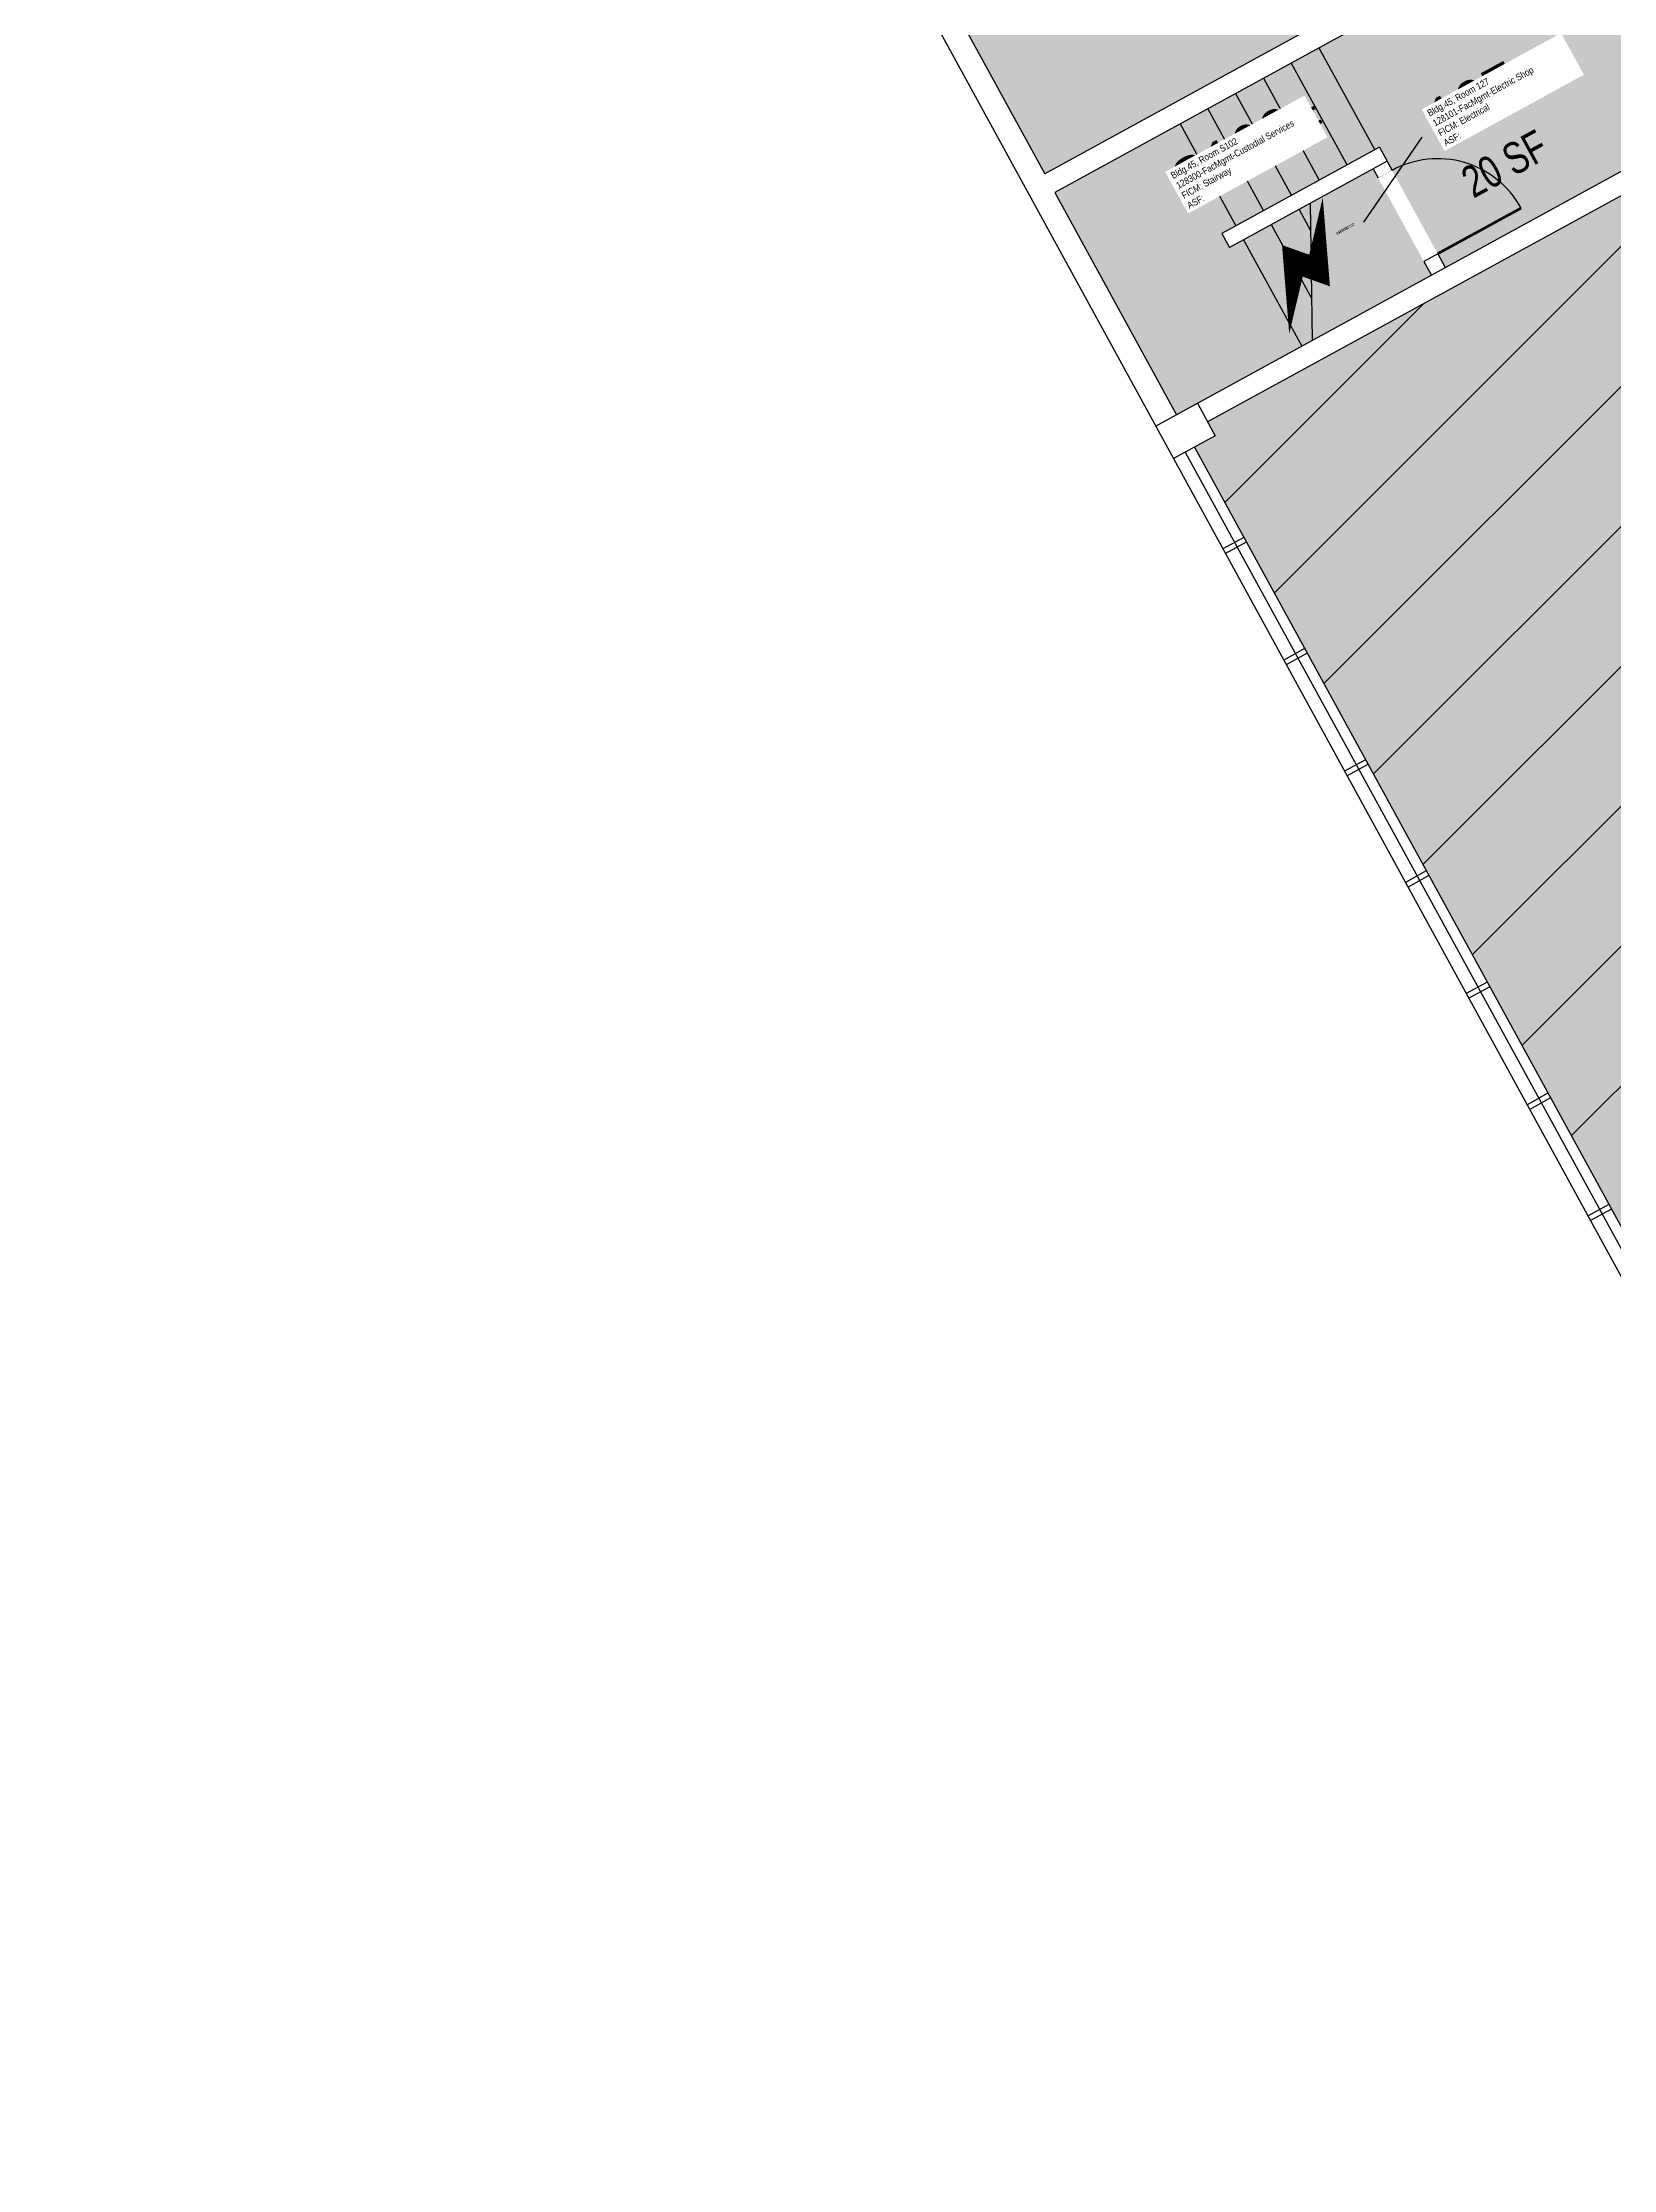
# Model space of a CAD drawing. Header units: inches. Extents: x 69222472 to 69224733, y 27667334 to 27670392.
# Drawn here: x 69222773 to 69223368, y 27667621 to 27668427 of the extents above; entities that cross this region are included whole.
import ezdxf
from ezdxf.enums import TextEntityAlignment as Align

# ---------------------------------------------------------------- set-up
doc = ezdxf.new("R2010")
doc.units = ezdxf.units.IN
doc.header["$LTSCALE"] = 10
doc.header["$MEASUREMENT"] = 0
doc.layers.get('0').update_dxf_attribs({"linetype": 'CONTINUOUS'})
for name, color, linetype in [('A-DOOR', 2, 'CONTINUOUS'), ('A-FLOR', 3, 'CONTINUOUS'), ('A-GLAZ', 1, 'CONTINUOUS'), ('A-IDEN-ICON', 4, 'CONTINUOUS'), ('A-IDEN-RNUM', 7, 'CONTINUOUS'), ('A-IDEN-SNUM', 4, 'CONTINUOUS'), ('A-IDEN-VNUM', 4, 'CONTINUOUS'), ('A-WALL', 5, 'CONTINUOUS'), ('AREA-TEXT', 3, 'CONTINUOUS'), ('Rooms-Capacity', 4, 'CONTINUOUS'), ('Rooms-Category-Color', 7, 'CONTINUOUS'), ('Rooms-College-Color', 7, 'CONTINUOUS'), ('Rooms-Department-Color', 7, 'CONTINUOUS'), ('Rooms-Division-Color', 7, 'CONTINUOUS'), ('Rooms-Information', 7, 'CONTINUOUS')]:
    doc.layers.add(name, color=color, linetype=linetype)
doc.styles.add('CP_AREA', font='arial.ttf', dxfattribs={"height": 15})
doc.styles.add('CP_ROOMSNUMBER', font='arial.ttf', dxfattribs={"height": 1})
doc.styles.add('CP_ROOMVNUMBER', font='arial.ttf', dxfattribs={"width": 0.85, "height": 0.075})

# ---------------------------------------------------------------- blocks, each defined once
blk = doc.blocks.new('CPELECT')
at = {"color": 0, "linetype": 'ByBlock'}
blk.add_lwpolyline([(0.0623, 0.0629, 0, 0.03, 0), (0.0105, -0.0168, 0.03, 0.03, 0), (-0.0105, 0.0068, 0.03, 0, 0), (-0.0623, -0.0729, 0.03, 0, 0)], format="xyseb", dxfattribs=at)

msp = doc.modelspace()

# ---------------------------------------------------------------- hatches: boundary and pattern name
at = {"layer": 'Rooms-Capacity'}
h = msp.add_hatch(dxfattribs=at)
h.set_pattern_fill('ANSI31', color=256, scale=300, style=0)
h.set_pattern_definition([(45, (0, 0), (-26.516504294, 26.516504294), [])])
h.paths.add_polyline_path([(69223389.39, 27667944.78), (69223397.28, 27667949.1), (69223399.69, 27667944.71), (69223501.42, 27668000.4), (69223603.16, 27668056.09), (69223583.95, 27668091.18), (69223511.92, 27668222.76), (69223439.9, 27668354.34), (69223417.83, 27668394.65), (69223214.36, 27668283.28), (69223217.23, 27668278.04), (69223209.33, 27668273.72)])
at = {"layer": 'Rooms-Category-Color', "true_color": 0xadadad}
for points in [[(69224024.05, 27670076.26), (69223908.26, 27670012.88), (69223862.14, 27670097.12), (69223821.83, 27670075.06), (69223777.93, 27670051.03), (69223824.03, 27669966.82), (69222939.76, 27669482.79), (69222773.03, 27669391.52), (69222794.17, 27669352.89), (69222797.06, 27669347.62), (69222795.3, 27669346.66), (69222817.37, 27669306.35), (69222902.46, 27669352.92), (69223374.93, 27668489.77), (69223258.3, 27668425.93), (69223279.45, 27668387.3), (69223304.39, 27668341.72), (69223421.02, 27668405.57), (69223809.01, 27667696.77), (69223850.28, 27667621.36), (69223933.69, 27667667.02), (69223458.33, 27668535.43), (69222985.86, 27669398.58), (69224070.12, 27669992.08)], [(69223258.3, 27668425.93), (69223156.51, 27668370.22), (69223202.61, 27668286.01), (69223244.71, 27668309.05), (69223222.64, 27668349.37), (69223219.76, 27668354.63), (69223279.45, 27668387.3)], [(69223277.06, 27668379.16), (69223222.64, 27668349.37), (69223244.71, 27668309.05), (69223299.13, 27668338.84)]]:
    msp.add_hatch(color=253, dxfattribs=at).paths.add_polyline_path(points)
at = {"layer": 'Rooms-Category-Color', "true_color": 0xfa9ba3}
msp.add_hatch(color=241, dxfattribs=at).paths.add_polyline_path([(69223163.49, 27668590.64), (69223073.18, 27668541.2), (69223076.06, 27668535.94), (69223068.16, 27668531.61), (69223152.65, 27668377.27), (69223250.86, 27668431.03)])
at = {"layer": 'Rooms-Category-Color', "true_color": 0xffff64}
msp.add_hatch(color=51, dxfattribs=at).paths.add_polyline_path([(69223389.39, 27667944.78), (69223397.28, 27667949.1), (69223399.69, 27667944.71), (69223501.42, 27668000.4), (69223603.16, 27668056.09), (69223583.95, 27668091.18), (69223511.92, 27668222.76), (69223439.9, 27668354.34), (69223417.83, 27668394.65), (69223214.36, 27668283.28), (69223217.23, 27668278.04), (69223209.33, 27668273.72)])
at = {"layer": 'Rooms-College-Color', "true_color": 0xadadad}
for points in [[(69224024.05, 27670076.26), (69223908.26, 27670012.88), (69223862.14, 27670097.12), (69223821.83, 27670075.06), (69223777.93, 27670051.03), (69223824.03, 27669966.82), (69222939.76, 27669482.79), (69222773.03, 27669391.52), (69222794.17, 27669352.89), (69222797.06, 27669347.62), (69222795.3, 27669346.66), (69222817.37, 27669306.35), (69222902.46, 27669352.92), (69223374.93, 27668489.77), (69223258.3, 27668425.93), (69223279.45, 27668387.3), (69223304.39, 27668341.72), (69223421.02, 27668405.57), (69223809.01, 27667696.77), (69223850.28, 27667621.36), (69223933.69, 27667667.02), (69223458.33, 27668535.43), (69222985.86, 27669398.58), (69224070.12, 27669992.08)], [(69223258.3, 27668425.93), (69223156.51, 27668370.22), (69223202.61, 27668286.01), (69223244.71, 27668309.05), (69223222.64, 27668349.37), (69223219.76, 27668354.63), (69223279.45, 27668387.3)], [(69223277.06, 27668379.16), (69223222.64, 27668349.37), (69223244.71, 27668309.05), (69223299.13, 27668338.84)]]:
    msp.add_hatch(color=253, dxfattribs=at).paths.add_polyline_path(points)
at = {"layer": 'Rooms-College-Color', "true_color": 0xb2d6e9}
msp.add_hatch(color=254, dxfattribs=at).paths.add_polyline_path([(69223163.49, 27668590.64), (69223073.18, 27668541.2), (69223076.06, 27668535.94), (69223068.16, 27668531.61), (69223152.65, 27668377.27), (69223250.86, 27668431.03)])
at = {"layer": 'Rooms-College-Color', "true_color": 0xffff64}
msp.add_hatch(color=51, dxfattribs=at).paths.add_polyline_path([(69223389.39, 27667944.78), (69223397.28, 27667949.1), (69223399.69, 27667944.71), (69223501.42, 27668000.4), (69223603.16, 27668056.09), (69223583.95, 27668091.18), (69223511.92, 27668222.76), (69223439.9, 27668354.34), (69223417.83, 27668394.65), (69223214.36, 27668283.28), (69223217.23, 27668278.04), (69223209.33, 27668273.72)])
at = {"layer": 'Rooms-Department-Color', "true_color": 0xacacac}
for points in [[(69224024.05, 27670076.26), (69223908.26, 27670012.88), (69223862.14, 27670097.12), (69223821.83, 27670075.06), (69223777.93, 27670051.03), (69223824.03, 27669966.82), (69222939.76, 27669482.79), (69222773.03, 27669391.52), (69222794.17, 27669352.89), (69222797.06, 27669347.62), (69222795.3, 27669346.66), (69222817.37, 27669306.35), (69222902.46, 27669352.92), (69223374.93, 27668489.77), (69223258.3, 27668425.93), (69223279.45, 27668387.3), (69223304.39, 27668341.72), (69223421.02, 27668405.57), (69223809.01, 27667696.77), (69223850.28, 27667621.36), (69223933.69, 27667667.02), (69223458.33, 27668535.43), (69222985.86, 27669398.58), (69224070.12, 27669992.08)], [(69223258.3, 27668425.93), (69223156.51, 27668370.22), (69223202.61, 27668286.01), (69223244.71, 27668309.05), (69223222.64, 27668349.37), (69223219.76, 27668354.63), (69223279.45, 27668387.3)], [(69223277.06, 27668379.16), (69223222.64, 27668349.37), (69223244.71, 27668309.05), (69223299.13, 27668338.84)]]:
    msp.add_hatch(color=253, dxfattribs=at).paths.add_polyline_path(points)
at = {"layer": 'Rooms-Department-Color', "true_color": 0xb2d6e9}
for points in [[(69223163.49, 27668590.64), (69223073.18, 27668541.2), (69223076.06, 27668535.94), (69223068.16, 27668531.61), (69223152.65, 27668377.27), (69223250.86, 27668431.03)], [(69223389.39, 27667944.78), (69223397.28, 27667949.1), (69223399.69, 27667944.71), (69223501.42, 27668000.4), (69223603.16, 27668056.09), (69223583.95, 27668091.18), (69223511.92, 27668222.76), (69223439.9, 27668354.34), (69223417.83, 27668394.65), (69223214.36, 27668283.28), (69223217.23, 27668278.04), (69223209.33, 27668273.72)]]:
    msp.add_hatch(color=254, dxfattribs=at).paths.add_polyline_path(points)
at = {"layer": 'Rooms-Division-Color', "true_color": 0xadadad}
for points in [[(69224024.05, 27670076.26), (69223908.26, 27670012.88), (69223862.14, 27670097.12), (69223821.83, 27670075.06), (69223777.93, 27670051.03), (69223824.03, 27669966.82), (69222939.76, 27669482.79), (69222773.03, 27669391.52), (69222794.17, 27669352.89), (69222797.06, 27669347.62), (69222795.3, 27669346.66), (69222817.37, 27669306.35), (69222902.46, 27669352.92), (69223374.93, 27668489.77), (69223258.3, 27668425.93), (69223279.45, 27668387.3), (69223304.39, 27668341.72), (69223421.02, 27668405.57), (69223809.01, 27667696.77), (69223850.28, 27667621.36), (69223933.69, 27667667.02), (69223458.33, 27668535.43), (69222985.86, 27669398.58), (69224070.12, 27669992.08)], [(69223258.3, 27668425.93), (69223156.51, 27668370.22), (69223202.61, 27668286.01), (69223244.71, 27668309.05), (69223222.64, 27668349.37), (69223219.76, 27668354.63), (69223279.45, 27668387.3)], [(69223277.06, 27668379.16), (69223222.64, 27668349.37), (69223244.71, 27668309.05), (69223299.13, 27668338.84)]]:
    msp.add_hatch(color=253, dxfattribs=at).paths.add_polyline_path(points)
at = {"layer": 'Rooms-Division-Color', "true_color": 0xb2d6e9}
for points in [[(69223163.49, 27668590.64), (69223073.18, 27668541.2), (69223076.06, 27668535.94), (69223068.16, 27668531.61), (69223152.65, 27668377.27), (69223250.86, 27668431.03)], [(69223389.39, 27667944.78), (69223397.28, 27667949.1), (69223399.69, 27667944.71), (69223501.42, 27668000.4), (69223603.16, 27668056.09), (69223583.95, 27668091.18), (69223511.92, 27668222.76), (69223439.9, 27668354.34), (69223417.83, 27668394.65), (69223214.36, 27668283.28), (69223217.23, 27668278.04), (69223209.33, 27668273.72)]]:
    msp.add_hatch(color=254, dxfattribs=at).paths.add_polyline_path(points)

# ---------------------------------------------------------------- linework, layer by layer
at = {"layer": 'A-DOOR', "const_width": 1}
msp.add_lwpolyline([(69223301.51, 27668346.99), (69223333.09, 27668364.27)], dxfattribs=at)
at = {"layer": 'A-DOOR'}
msp.add_arc((69223301.51, 27668346.99), 36, 28.69561, 118.69561, dxfattribs=at)
at = {"layer": 'A-FLOR'}
for p, q in [((69223256.54, 27668424.97), (69223277.69, 27668386.34)), ((69223235.49, 27668413.45), (69223256.64, 27668374.82)), ((69223246.02, 27668419.21), (69223267.16, 27668380.58)), ((69223224.96, 27668407.69), (69223246.11, 27668369.05)), ((69223203.91, 27668396.16), (69223225.06, 27668357.53)), ((69223214.44, 27668401.92), (69223235.58, 27668363.29)), ((69223248.99, 27668363.79), (69223253.35, 27668355.83)), ((69223253.2, 27668366.09), (69223253.97, 27668314.12)), ((69223238.46, 27668358.03), (69223253.73, 27668330.14)), ((69223227.94, 27668352.27), (69223250.01, 27668311.95))]:
    msp.add_line(p, q, dxfattribs=at)
at = {"layer": 'A-GLAZ'}
for p, q in [((69223201.44, 27668269.4), (69223381.49, 27667940.46)), ((69223205.83, 27668271.8), (69223385.88, 27667942.86)), ((69223209.33, 27668273.72), (69223389.39, 27667944.78))]:
    msp.add_line(p, q, dxfattribs=at)
at = {"layer": 'A-IDEN-VNUM'}
msp.add_line((69223295.48, 27668391.14), (69223273.37, 27668358.94), dxfattribs=at)
at = {"layer": 'A-WALL'}
for p, q in [((69223051.63, 27668543.08), (69223201.44, 27668269.4)), ((69223068.16, 27668531.61), (69223152.65, 27668377.27)), ((69223364.02, 27668492.97), (69223152.65, 27668377.27)), ((69223374.93, 27668489.77), (69223156.51, 27668370.22)), ((69223421.02, 27668405.57), (69223194.71, 27668281.69)), ((69223417.83, 27668394.65), (69223214.36, 27668283.28)), ((69223279.45, 27668387.3), (69223219.76, 27668354.63)), ((69223282.33, 27668382.04), (69223222.64, 27668349.37)), ((69223279.45, 27668387.3), (69223282.33, 27668382.04)), ((69223279.45, 27668387.3), (69223284.23, 27668378.57)), ((69223277.06, 27668379.16), (69223278.96, 27668375.68)), ((69223156.51, 27668370.22), (69223202.61, 27668286.01)), ((69223219.76, 27668354.63), (69223222.64, 27668349.37)), ((69223301.51, 27668346.99), (69223296.25, 27668344.11)), ((69223296.25, 27668344.11), (69223299.13, 27668338.84)), ((69223301.51, 27668346.99), (69223304.39, 27668341.72)), ((69223210.5, 27668290.33), (69223217.23, 27668278.04)), ((69223217.23, 27668278.04), (69223201.44, 27668269.4)), ((69223228.06, 27668239.51), (69223220.16, 27668235.19)), ((69223229.02, 27668237.75), (69223221.12, 27668233.43)), ((69223251.1, 27668197.41), (69223243.21, 27668193.09)), ((69223252.07, 27668195.65), (69223244.17, 27668191.33)), ((69223274.15, 27668155.3), (69223266.26, 27668150.98)), ((69223275.11, 27668153.54), (69223267.22, 27668149.22)), ((69223297.2, 27668113.2), (69223289.3, 27668108.88)), ((69223298.16, 27668111.44), (69223290.27, 27668107.12)), ((69223320.25, 27668071.09), (69223312.35, 27668066.77)), ((69223321.21, 27668069.34), (69223313.31, 27668065.01)), ((69223343.29, 27668028.99), (69223335.4, 27668024.67)), ((69223344.26, 27668027.23), (69223336.36, 27668022.91)), ((69223366.34, 27667986.88), (69223358.45, 27667982.56)), ((69223367.3, 27667985.13), (69223359.41, 27667980.8))]:
    msp.add_line(p, q, dxfattribs=at)
at = {"layer": 'A-WALL', "const_width": 0.06}
msp.add_lwpolyline([(69223284.23, 27668378.57), (69223278.96, 27668375.68)], dxfattribs=at)

# ---------------------------------------------------------------- block references
at = {"layer": 'A-IDEN-ICON', "xscale": 288, "yscale": 288, "zscale": 288, "rotation": 28.69561205766681}
msp.add_blockref('CPELECT', (69223250.93, 27668343.72), dxfattribs=at)

# ---------------------------------------------------------------- texts
at = {"layer": 'A-IDEN-RNUM', "style": 'CP_ROOMSNUMBER'}
for s, p in [('S102-00', (69223215.39, 27668379.04)), ('0127-00', (69223263.36, 27668354.13))]:
    msp.add_text(s, height=1, rotation=28.69561, dxfattribs=at).set_placement(p)
at = {"layer": 'A-IDEN-SNUM', "style": 'CP_ROOMSNUMBER'}
for s, p in [('0450S10200', (69223215.39, 27668379.04)), ('0450012700', (69223263.36, 27668354.13))]:
    msp.add_text(s, height=1, rotation=28.69561, dxfattribs=at).set_placement(p)
at = {"layer": 'A-IDEN-VNUM', "style": 'CP_ROOMVNUMBER', "width": 0.85}
for s, p in [('127', (69223304.64, 27668387.61)), ('S102', (69223207.48, 27668363.94))]:
    msp.add_text(s, height=18, rotation=28.69561, dxfattribs=at).set_placement(p)
at = {"layer": 'AREA-TEXT', "style": 'CP_AREA', "width": 0.75}
for s, p in [('53 SF', (69223243.23, 27668389.92)), ('20 SF', (69223326.86, 27668381.12))]:
    msp.add_text(s, height=12, rotation=28.69561, dxfattribs=at).set_placement(p, align=Align.MIDDLE_CENTER)

# ---------------------------------------------------------------- next in the draw order: texts
at = {"layer": 'Rooms-Information', "char_height": 2.5714, "width": 57.6, "attachment_point": 7, "rotation": 28.69561, "style": 'CP_ROOMVNUMBER', "bg_fill": 3, "box_fill_scale": 1.5, "bg_fill_color": 256, "bg_fill_true_color": 13158600, "bg_fill_transparency": 0}
for s, insert in [('Bldg.45, Room 127^M^J128101-FacMgmt-Electric Shop^M^JFICM: Electrical^M^JASF: ', (69223304.64, 27668387.61)), ('Bldg.45, Room S102^M^J128300-FacMgmt-Custodial Services^M^JFICM: Stairway^M^JASF: ', (69223207.48, 27668363.94))]:
    msp.add_mtext(s, dxfattribs=dict(at, insert=insert))

doc.saveas('drawing.dxf')
